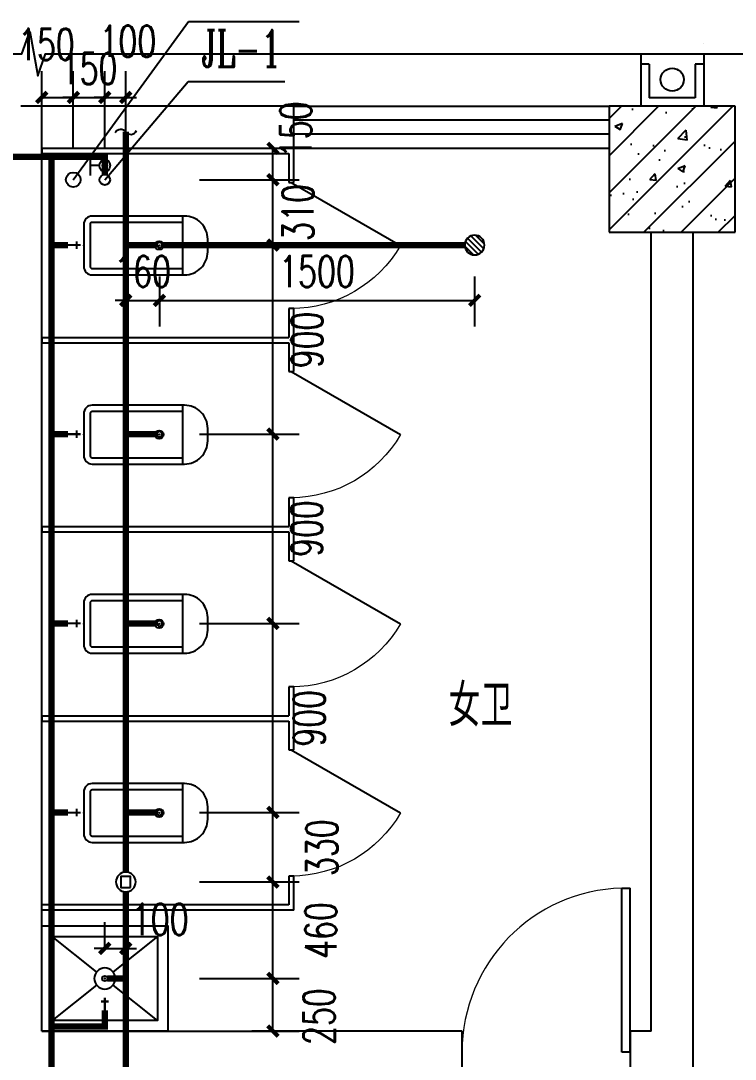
# Model space of a CAD drawing. Extents: x 888742 to 1277419, y 9079 to 622358.
# Drawn here: x 1091627 to 1095027, y 138716 to 143656 of the extents above; entities that cross this region are included whole.
import ezdxf

# ---------------------------------------------------------------- set-up
doc = ezdxf.new("R2010")
doc.units = 0
doc.header["$LTSCALE"] = 1000
doc.header["$MEASUREMENT"] = 0
doc.linetypes.add('DASH', pattern=[0.35, 0.25, -0.1])
for name, color, linetype in [('COLUMN', 2, 'Continuous'), ('DIM_污水', 3, 'Continuous'), ('DIM_给水', 3, 'Continuous'), ('EQUIP_地漏', 7, 'Continuous'), ('EQUIP_污水', 7, 'Continuous'), ('EQUIP_给水', 7, 'Continuous'), ('LATRINE', 6, 'Continuous'), ('LVTRY', 220, 'Continuous'), ('PIPE-污水', 2, 'DASH'), ('PIPE-给水', 3, 'Continuous'), ('PUB_HATCH', 252, 'Continuous'), ('PUB_TEXT', 7, 'Continuous'), ('RAIN', 220, 'Continuous'), ('TWT_DIM', 3, 'Continuous'), ('TWT_SYMB', 3, 'Continuous'), ('VALVE_给水', 7, 'Continuous'), ('VPIPE-污水', 2, 'DASH'), ('VPIPE-给水', 3, 'Continuous'), ('WALL', 2, 'Continuous'), ('WINDOW', 142, 'Continuous')]:
    doc.layers.add(name, color=color, linetype=linetype)
doc.styles.add('_TCH_DIM_T3', font='SIMPLEX', dxfattribs={"width": 0.705882, "bigfont": 'GBCBIG'})
doc.styles.add('_TWT_SERIAL', font='COMPLEX', dxfattribs={"width": 0.8, "height": 3.5, "bigfont": 'HZTXT'})
doc.styles.add('hztxt', font='zn02.shx', dxfattribs={"width": 0.8, "height": 400, "bigfont": 'zn01.shx'})
doc.dimstyles.new('_TWT_ARCH&&50', dxfattribs={"dimtxt": 148.75, "dimasz": 50, "dimexe": 125, "dimexo": 150, "dimgap": 63.125, "dimtad": 1, "dimdec": 0, "dimzin": 0, "dimdsep": 46, "dimtxsty": '_TCH_DIM_T3', "dimblk": 'ARCHTICK', "dimcen": 0.09, "dimclrt": 7, "dimazin": 2, "dimtfac": 1, "dimtdec": 0, "dimtix": 1, "dimtmove": 2, "dimatfit": 3, "dimfxl": 1, "dimtolj": 1, "dimtzin": 0, "dimarcsym": 0})

# ---------------------------------------------------------------- blocks, each defined once
blk = doc.blocks.new('_ArchTick')
at = {"color": 0, "linetype": 'ByBlock', "const_width": 0.4}
blk.add_lwpolyline([(-0.5, -0.5), (0.5, 0.5)], dxfattribs=at)
blk = doc.blocks.new('*D149')
at = {"layer": 'Defpoints', "color": 0, "transparency": 16777216}
for p in [(1092326.6, 143049.8), (1092826.6, 143049.8), (1092326.6, 142899.8)]:
    blk.add_point(p, dxfattribs=at)
at = {"layer": 'TWT_DIM', "color": 0, "lineweight": -2, "transparency": 16777216}
for p, q in [((1092476.6, 143049.8), (1092951.6, 143049.8)), ((1092826.6, 142899.8), (1092826.6, 143049.8)), ((1092476.6, 142899.8), (1092951.6, 142899.8))]:
    blk.add_line(p, q, dxfattribs=at)
at = {"layer": 'TWT_DIM', "color": 0, "lineweight": -2, "transparency": 16777216, "xscale": 50, "yscale": 50, "zscale": 50}
for p, rotation in [((1092826.6, 143049.8), 90), ((1092826.6, 142899.8), 270)]:
    blk.add_blockref('_ArchTick', p, dxfattribs=dict(at, rotation=rotation))
at = {"layer": 'TWT_DIM', "color": 7, "transparency": 16777216, "insert": (1092935.6, 143137.9), "char_height": 148.75, "attachment_point": 5, "rotation": 90, "style": '_TCH_DIM_T3'}
blk.add_mtext('\\A1;150', dxfattribs=at)
blk = doc.blocks.new('*D150')
at = {"layer": 'Defpoints', "color": 0, "transparency": 16777216}
for p in [(1092326.6, 142899.8), (1092826.6, 142899.8), (1092326.6, 142589.3)]:
    blk.add_point(p, dxfattribs=at)
at = {"layer": 'TWT_DIM', "color": 0, "lineweight": -2, "transparency": 16777216}
for p, q in [((1092476.6, 142899.8), (1092951.6, 142899.8)), ((1092826.6, 142589.3), (1092826.6, 142899.8)), ((1092476.6, 142589.3), (1092951.6, 142589.3))]:
    blk.add_line(p, q, dxfattribs=at)
at = {"layer": 'TWT_DIM', "color": 0, "lineweight": -2, "transparency": 16777216, "xscale": 50, "yscale": 50, "zscale": 50}
for p, rotation in [((1092826.6, 142899.8), 90), ((1092826.6, 142589.3), 270)]:
    blk.add_blockref('_ArchTick', p, dxfattribs=dict(at, rotation=rotation))
at = {"layer": 'TWT_DIM', "color": 7, "transparency": 16777216, "insert": (1092945.8, 142744), "char_height": 148.75, "attachment_point": 5, "rotation": 90, "style": '_TCH_DIM_T3'}
blk.add_mtext('\\A1;310', dxfattribs=at)
blk = doc.blocks.new('*D151')
at = {"layer": 'Defpoints', "color": 0, "transparency": 16777216}
for p in [(1092326.6, 142589.3), (1092826.6, 142589.3), (1092326.6, 141689.3)]:
    blk.add_point(p, dxfattribs=at)
at = {"layer": 'TWT_DIM', "color": 0, "lineweight": -2, "transparency": 16777216}
for p, q in [((1092476.6, 142589.3), (1092951.6, 142589.3)), ((1092826.6, 141689.3), (1092826.6, 142589.3)), ((1092476.6, 141689.3), (1092951.6, 141689.3))]:
    blk.add_line(p, q, dxfattribs=at)
at = {"layer": 'TWT_DIM', "color": 0, "lineweight": -2, "transparency": 16777216, "xscale": 50, "yscale": 50, "zscale": 50}
for p, rotation in [((1092826.6, 142589.3), 90), ((1092826.6, 141689.3), 270)]:
    blk.add_blockref('_ArchTick', p, dxfattribs=dict(at, rotation=rotation))
at = {"layer": 'TWT_DIM', "color": 7, "transparency": 16777216, "insert": (1092988.1, 142137.6), "char_height": 148.75, "attachment_point": 5, "rotation": 90, "style": '_TCH_DIM_T3'}
blk.add_mtext('\\A1;900', dxfattribs=at)
blk = doc.blocks.new('*D152')
at = {"layer": 'Defpoints', "color": 0, "transparency": 16777216}
for p in [(1092326.6, 141689.3), (1092826.6, 141689.3), (1092326.6, 140789.3)]:
    blk.add_point(p, dxfattribs=at)
at = {"layer": 'TWT_DIM', "color": 0, "lineweight": -2, "transparency": 16777216}
for p, q in [((1092476.6, 141689.3), (1092951.6, 141689.3)), ((1092826.6, 140789.3), (1092826.6, 141689.3)), ((1092476.6, 140789.3), (1092951.6, 140789.3))]:
    blk.add_line(p, q, dxfattribs=at)
at = {"layer": 'TWT_DIM', "color": 0, "lineweight": -2, "transparency": 16777216, "xscale": 50, "yscale": 50, "zscale": 50}
for p, rotation in [((1092826.6, 141689.3), 90), ((1092826.6, 140789.3), 270)]:
    blk.add_blockref('_ArchTick', p, dxfattribs=dict(at, rotation=rotation))
at = {"layer": 'TWT_DIM', "color": 7, "transparency": 16777216, "insert": (1092987.1, 141240.1), "char_height": 148.75, "attachment_point": 5, "rotation": 90, "style": '_TCH_DIM_T3'}
blk.add_mtext('\\A1;900', dxfattribs=at)
blk = doc.blocks.new('*D153')
at = {"layer": 'Defpoints', "color": 0, "transparency": 16777216}
for p in [(1092326.6, 140789.3), (1092826.6, 140789.3), (1092326.6, 139889.3)]:
    blk.add_point(p, dxfattribs=at)
at = {"layer": 'TWT_DIM', "color": 0, "lineweight": -2, "transparency": 16777216}
for p, q in [((1092476.6, 140789.3), (1092951.6, 140789.3)), ((1092826.6, 139889.3), (1092826.6, 140789.3)), ((1092476.6, 139889.3), (1092951.6, 139889.3))]:
    blk.add_line(p, q, dxfattribs=at)
at = {"layer": 'TWT_DIM', "color": 0, "lineweight": -2, "transparency": 16777216, "xscale": 50, "yscale": 50, "zscale": 50}
for p, rotation in [((1092826.6, 140789.3), 90), ((1092826.6, 139889.3), 270)]:
    blk.add_blockref('_ArchTick', p, dxfattribs=dict(at, rotation=rotation))
at = {"layer": 'TWT_DIM', "color": 7, "transparency": 16777216, "insert": (1092999.4, 140337.4), "char_height": 148.75, "attachment_point": 5, "rotation": 90, "style": '_TCH_DIM_T3'}
blk.add_mtext('\\A1;900', dxfattribs=at)
blk = doc.blocks.new('*D154')
at = {"layer": 'Defpoints', "color": 0, "transparency": 16777216}
for p in [(1092326.6, 139889.3), (1092826.6, 139889.3), (1092326.6, 139559)]:
    blk.add_point(p, dxfattribs=at)
at = {"layer": 'TWT_DIM', "color": 0, "lineweight": -2, "transparency": 16777216}
for p, q in [((1092476.6, 139889.3), (1092951.6, 139889.3)), ((1092826.6, 139559), (1092826.6, 139889.3)), ((1092476.6, 139559), (1092951.6, 139559))]:
    blk.add_line(p, q, dxfattribs=at)
at = {"layer": 'TWT_DIM', "color": 0, "lineweight": -2, "transparency": 16777216, "xscale": 50, "yscale": 50, "zscale": 50}
for p, rotation in [((1092826.6, 139889.3), 90), ((1092826.6, 139559), 270)]:
    blk.add_blockref('_ArchTick', p, dxfattribs=dict(at, rotation=rotation))
at = {"layer": 'TWT_DIM', "color": 7, "transparency": 16777216, "insert": (1093059.8, 139722.3), "char_height": 148.75, "attachment_point": 5, "rotation": 90, "style": '_TCH_DIM_T3'}
blk.add_mtext('\\A1;330', dxfattribs=at)
blk = doc.blocks.new('*D155')
at = {"layer": 'Defpoints', "color": 0, "transparency": 16777216}
for p in [(1092326.6, 139559), (1092826.6, 139559), (1092326.6, 139099.8)]:
    blk.add_point(p, dxfattribs=at)
at = {"layer": 'TWT_DIM', "color": 0, "lineweight": -2, "transparency": 16777216}
for p, q in [((1092476.6, 139559), (1092951.6, 139559)), ((1092826.6, 139099.8), (1092826.6, 139559)), ((1092476.6, 139099.8), (1092951.6, 139099.8))]:
    blk.add_line(p, q, dxfattribs=at)
at = {"layer": 'TWT_DIM', "color": 0, "lineweight": -2, "transparency": 16777216, "xscale": 50, "yscale": 50, "zscale": 50}
for p, rotation in [((1092826.6, 139559), 90), ((1092826.6, 139099.8), 270)]:
    blk.add_blockref('_ArchTick', p, dxfattribs=dict(at, rotation=rotation))
at = {"layer": 'TWT_DIM', "color": 7, "transparency": 16777216, "insert": (1093054.5, 139327.8), "char_height": 148.75, "attachment_point": 5, "rotation": 90, "style": '_TCH_DIM_T3'}
blk.add_mtext('\\A1;460', dxfattribs=at)
blk = doc.blocks.new('*D156')
at = {"layer": 'Defpoints', "color": 0, "transparency": 16777216}
for p in [(1092326.6, 139099.8), (1092826.6, 139099.8), (1092326.6, 138849.8)]:
    blk.add_point(p, dxfattribs=at)
at = {"layer": 'TWT_DIM', "color": 0, "lineweight": -2, "transparency": 16777216}
for p, q in [((1092476.6, 139099.8), (1092951.6, 139099.8)), ((1092826.6, 138849.8), (1092826.6, 139099.8)), ((1092476.6, 138849.8), (1092951.6, 138849.8))]:
    blk.add_line(p, q, dxfattribs=at)
at = {"layer": 'TWT_DIM', "color": 0, "lineweight": -2, "transparency": 16777216, "xscale": 50, "yscale": 50, "zscale": 50}
for p, rotation in [((1092826.6, 139099.8), 90), ((1092826.6, 138849.8), 270)]:
    blk.add_blockref('_ArchTick', p, dxfattribs=dict(at, rotation=rotation))
at = {"layer": 'TWT_DIM', "color": 7, "transparency": 16777216, "insert": (1093046.2, 138918.5), "char_height": 148.75, "attachment_point": 5, "rotation": 90, "style": '_TCH_DIM_T3'}
blk.add_mtext('\\A1;250', dxfattribs=at)
blk = doc.blocks.new('*D165')
at = {"layer": 'Defpoints', "color": 0, "transparency": 16777216}
for p in [(1092126.6, 139243.2), (1092026.6, 139099.8), (1092126.6, 139099.8)]:
    blk.add_point(p, dxfattribs=at)
at = {"layer": 'TWT_DIM', "color": 0, "lineweight": -2, "transparency": 16777216}
for p, q in [((1092026.6, 139249.8), (1092026.6, 139368.2)), ((1092126.6, 139249.8), (1092126.6, 139368.2)), ((1092026.6, 139243.2), (1091976.6, 139243.2)), ((1092026.6, 139243.2), (1092126.6, 139243.2)), ((1092126.6, 139243.2), (1092176.6, 139243.2))]:
    blk.add_line(p, q, dxfattribs=at)
at = {"layer": 'TWT_DIM', "color": 0, "lineweight": -2, "transparency": 16777216, "xscale": 50, "yscale": 50, "zscale": 50}
blk.add_blockref('_ArchTick', (1092026.6, 139243.2), dxfattribs=at)
at = {"layer": 'TWT_DIM', "color": 0, "lineweight": -2, "transparency": 16777216, "xscale": 50, "yscale": 50, "zscale": 50, "rotation": 180}
blk.add_blockref('_ArchTick', (1092126.6, 139243.2), dxfattribs=at)
at = {"layer": 'TWT_DIM', "color": 7, "transparency": 16777216, "insert": (1092290.5, 139380.7), "char_height": 148.75, "attachment_point": 5, "style": '_TCH_DIM_T3'}
blk.add_mtext('\\A1;100', dxfattribs=at)
blk = doc.blocks.new('*D184')
at = {"layer": 'Defpoints', "color": 0, "transparency": 16777216}
for p in [(1092286.2, 142589.3), (1093786.4, 142589.3), (1093786.4, 142326)]:
    blk.add_point(p, dxfattribs=at)
at = {"layer": 'TWT_DIM', "color": 0, "lineweight": -2, "transparency": 16777216}
for p, q in [((1092286.2, 142439.3), (1092286.2, 142201)), ((1093786.4, 142439.3), (1093786.4, 142201)), ((1092286.2, 142326), (1093786.4, 142326))]:
    blk.add_line(p, q, dxfattribs=at)
at = {"layer": 'TWT_DIM', "color": 0, "lineweight": -2, "transparency": 16777216, "xscale": 50, "yscale": 50, "zscale": 50, "rotation": 180}
blk.add_blockref('_ArchTick', (1092286.2, 142326), dxfattribs=at)
at = {"layer": 'TWT_DIM', "color": 0, "lineweight": -2, "transparency": 16777216, "xscale": 50, "yscale": 50, "zscale": 50}
blk.add_blockref('_ArchTick', (1093786.4, 142326), dxfattribs=at)
at = {"layer": 'TWT_DIM', "color": 7, "transparency": 16777216, "insert": (1093036.3, 142463.5), "char_height": 148.75, "attachment_point": 5, "style": '_TCH_DIM_T3'}
blk.add_mtext('\\A1;1500', dxfattribs=at)
blk = doc.blocks.new('*D185')
at = {"layer": 'Defpoints', "color": 0, "transparency": 16777216}
for p in [(1092126.6, 142589.3), (1092286.2, 142589.3), (1092286.2, 142326)]:
    blk.add_point(p, dxfattribs=at)
at = {"layer": 'TWT_DIM', "color": 0, "lineweight": -2, "transparency": 16777216}
for p, q in [((1092126.6, 142439.3), (1092126.6, 142201)), ((1092286.2, 142439.3), (1092286.2, 142201)), ((1092126.6, 142326), (1092076.6, 142326)), ((1092126.6, 142326), (1092286.2, 142326)), ((1092286.2, 142326), (1092336.2, 142326))]:
    blk.add_line(p, q, dxfattribs=at)
at = {"layer": 'TWT_DIM', "color": 0, "lineweight": -2, "transparency": 16777216, "xscale": 50, "yscale": 50, "zscale": 50}
blk.add_blockref('_ArchTick', (1092126.6, 142326), dxfattribs=at)
at = {"layer": 'TWT_DIM', "color": 0, "lineweight": -2, "transparency": 16777216, "xscale": 50, "yscale": 50, "zscale": 50, "rotation": 180}
blk.add_blockref('_ArchTick', (1092286.2, 142326), dxfattribs=at)
at = {"layer": 'TWT_DIM', "color": 7, "transparency": 16777216, "insert": (1092206.4, 142463.5), "char_height": 148.75, "attachment_point": 5, "style": '_TCH_DIM_T3'}
blk.add_mtext('\\A1;160', dxfattribs=at)
blk = doc.blocks.new('*D187')
at = {"layer": 'Defpoints', "color": 0, "transparency": 16777216}
for p in [(1092126.6, 143291.5), (1092026.6, 142899.8), (1092126.6, 142899.8)]:
    blk.add_point(p, dxfattribs=at)
at = {"layer": 'TWT_DIM', "color": 0, "lineweight": -2, "transparency": 16777216}
for p, q in [((1092026.6, 143049.8), (1092026.6, 143416.5)), ((1092126.6, 143049.8), (1092126.6, 143416.5)), ((1092026.6, 143291.5), (1091976.6, 143291.5)), ((1092026.6, 143291.5), (1092126.6, 143291.5)), ((1092126.6, 143291.5), (1092176.6, 143291.5))]:
    blk.add_line(p, q, dxfattribs=at)
at = {"layer": 'TWT_DIM', "color": 0, "lineweight": -2, "transparency": 16777216, "xscale": 50, "yscale": 50, "zscale": 50}
blk.add_blockref('_ArchTick', (1092026.6, 143291.5), dxfattribs=at)
at = {"layer": 'TWT_DIM', "color": 0, "lineweight": -2, "transparency": 16777216, "xscale": 50, "yscale": 50, "zscale": 50, "rotation": 180}
blk.add_blockref('_ArchTick', (1092126.6, 143291.5), dxfattribs=at)
at = {"layer": 'TWT_DIM', "color": 7, "transparency": 16777216, "insert": (1092136, 143558.7), "char_height": 148.75, "attachment_point": 5, "style": '_TCH_DIM_T3'}
blk.add_mtext('\\A1;100', dxfattribs=at)
blk = doc.blocks.new('*D188')
at = {"layer": 'Defpoints', "color": 0, "transparency": 16777216}
for p in [(1092026.6, 143291.5), (1091876.6, 142899.8), (1092026.6, 142899.8)]:
    blk.add_point(p, dxfattribs=at)
at = {"layer": 'TWT_DIM', "color": 0, "lineweight": -2, "transparency": 16777216}
for p, q in [((1091876.6, 143049.8), (1091876.6, 143416.5)), ((1092026.6, 143049.8), (1092026.6, 143416.5)), ((1091876.6, 143291.5), (1091826.6, 143291.5)), ((1091876.6, 143291.5), (1092026.6, 143291.5)), ((1092026.6, 143291.5), (1092076.6, 143291.5))]:
    blk.add_line(p, q, dxfattribs=at)
at = {"layer": 'TWT_DIM', "color": 0, "lineweight": -2, "transparency": 16777216, "xscale": 50, "yscale": 50, "zscale": 50}
blk.add_blockref('_ArchTick', (1091876.6, 143291.5), dxfattribs=at)
at = {"layer": 'TWT_DIM', "color": 0, "lineweight": -2, "transparency": 16777216, "xscale": 50, "yscale": 50, "zscale": 50, "rotation": 180}
blk.add_blockref('_ArchTick', (1092026.6, 143291.5), dxfattribs=at)
at = {"layer": 'TWT_DIM', "color": 7, "transparency": 16777216, "insert": (1091951.6, 143429), "char_height": 148.75, "attachment_point": 5, "style": '_TCH_DIM_T3'}
blk.add_mtext('\\A1;150', dxfattribs=at)
blk = doc.blocks.new('*D189')
at = {"layer": 'Defpoints', "color": 0, "transparency": 16777216}
for p in [(1091876.6, 143291.5), (1091726.6, 142899.8), (1091876.6, 142899.8)]:
    blk.add_point(p, dxfattribs=at)
at = {"layer": 'TWT_DIM', "color": 0, "lineweight": -2, "transparency": 16777216}
for p, q in [((1091726.6, 143049.8), (1091726.6, 143416.5)), ((1091876.6, 143049.8), (1091876.6, 143416.5)), ((1091726.6, 143291.5), (1091876.6, 143291.5))]:
    blk.add_line(p, q, dxfattribs=at)
at = {"layer": 'TWT_DIM', "color": 0, "lineweight": -2, "transparency": 16777216, "xscale": 50, "yscale": 50, "zscale": 50, "rotation": 180}
blk.add_blockref('_ArchTick', (1091726.6, 143291.5), dxfattribs=at)
at = {"layer": 'TWT_DIM', "color": 0, "lineweight": -2, "transparency": 16777216, "xscale": 50, "yscale": 50, "zscale": 50}
blk.add_blockref('_ArchTick', (1091876.6, 143291.5), dxfattribs=at)
at = {"layer": 'TWT_DIM', "color": 7, "transparency": 16777216, "insert": (1091748.6, 143543.7), "char_height": 148.75, "attachment_point": 5, "style": '_TCH_DIM_T3'}
blk.add_mtext('\\A1;150', dxfattribs=at)
blk = doc.blocks.new('$lvtry$00000201')
at = {"color": 0}
for p, q in [((99.8, -30, 0), (-99.8, -30, 0)), ((109.8, -469.7, 0), (109.8, -40, 0)), ((139.8, -469.7, 0), (-139.8, -469.7, 0))]:
    blk.add_line(p, q, dxfattribs=at)
at = {"color": 0, "elevation": 0}
blk.add_lwpolyline([(139.8, -40, 0.414214), (99.8, 0), (-99.8, 0, 0.414214), (-139.8, -40), (-139.8, -479.7, 0.414214), (-29.8, -589.7), (29.8, -589.7, 0.414214), (139.8, -479.7)], format="xyb", close=True, dxfattribs=at)
blk.add_lwpolyline([(-109.8, -40), (-109.8, -469.7)], dxfattribs=at)
at = {"color": 0}
blk.add_circle((0, -358.6, 0), 20, dxfattribs=at)
for centre, start, end in [((-99.8, -40, 0), 90, 180), ((99.8, -40, 0), 0, 90)]:
    blk.add_arc(centre, 10, start, end, dxfattribs=at)
for p in [(0, 0, 0), (0, -358.6, 0)]:
    blk.add_point(p, dxfattribs=at)
blk = doc.blocks.new('$TCHSYS$APDOOR2D')
blk.add_line((0.5, 0), (0, 0.866))
at = {"lineweight": 13}
blk.add_arc((0.5, 0), 1, 120, 180, dxfattribs=at)
blk = doc.blocks.new('$DorLib2D$00000001')
for p, q in [((0.45, 0.975), (0.5, 0.975)), ((0.45, 0), (0.45, 0.975)), ((0.5, 0), (0.5, 0.975)), ((0.5, 0), (0.45, 0))]:
    blk.add_line(p, q)
at = {"lineweight": 13}
blk.add_arc((0.475, 0), 0.975, 91.46928, 180, dxfattribs=at)
blk = doc.blocks.new('$lvtry$00000191')
at = {"color": 0}
for p, q in [((-250, -50, 0), (-39, -218.8, 0)), ((39, -218.8, 0), (250, -50, 0)), ((-250, -450, 0), (-39, -281.2, 0)), ((39, -281.2, 0), (250, -450, 0))]:
    blk.add_line(p, q, dxfattribs=at)
at = {"color": 0, "elevation": 0}
for points in [[(300, -500), (300, 0), (-300, 0), (-300, -500)], [(250, -450), (250, -50), (-250, -50), (-250, -450)]]:
    blk.add_lwpolyline(points, close=True, dxfattribs=at)
at = {"color": 0}
blk.add_circle((0, -250, 0), 50, dxfattribs=at)
for p in [(0, -50, 0), (0, -250, 0)]:
    blk.add_point(p, dxfattribs=at)
blk = doc.blocks.new('$WINLIB2D$00000001')
at = {"color": 0}
for points in [[(-0.5, 0.5), (-0.5, -0.5)], [(-0.5, 0.5), (0.5, 0.5)], [(0.5, -0.5), (0.5, 0.5)], [(0.5, 0.1667), (-0.5, 0.1667)], [(0.5, -0.1667), (-0.5, -0.1667)], [(-0.5, -0.5), (0.5, -0.5)]]:
    blk.add_lwpolyline(points, dxfattribs=at)
blk = doc.blocks.new('$TwtSys$00000147')
blk.add_circle((0, 0, 0), 1)
blk = doc.blocks.new('$TwtSys$00000141')
for p, q in [((-94.2, 7.7), (-10.1, 91.8)), ((-94.2, 7.7), (-10.1, 91.8)), ((-87.2, -35.1), (35.1, 87.2)), ((-87.2, -35.1), (35.1, 87.2)), ((-66.5, -66.5), (66.5, 66.5)), ((-66.5, -66.5), (66.5, 66.5)), ((-32.4, -87.1), (87.6, 32.9)), ((-32.4, -87.1), (87.6, 32.9)), ((11.4, -92.3), (92.3, -11.4)), ((11.4, -92.3), (92.3, -11.4))]:
    blk.add_line(p, q)
blk.add_circle((0, 0), 94)
blk.add_circle((0, 0), 94)
blk = doc.blocks.new('$TwtSys$00000136')
at = {"elevation": 0}
blk.add_lwpolyline([(-51.3, 45.2), (50.9, 45.2), (50.9, -49.1), (-51.3, -49.1)], close=True, dxfattribs=at)
blk.add_circle((0, 0, 0), 93.8)
blk = doc.blocks.new('$TwtSys$00000320')
at = {"const_width": 20}
for points in [[(0, 0), (0, -120.7)], [(-36.8, -83), (36.8, -83)]]:
    blk.add_lwpolyline(points, dxfattribs=at)
blk = doc.blocks.new('$VALVE$00000497')
for p, q in [((77.8, 138.2), (-77.8, 138.2)), ((0, 50), (0, 138.2))]:
    blk.add_line(p, q)
at = {"const_width": 49.6}
blk.add_lwpolyline([(24.8, 0, 1), (-24.8, 0, 1)], format="xyb", close=True, dxfattribs=at)
blk.add_circle((0, 0), 50)
blk = doc.blocks.new('$TwtSys$00000132')
at = {"elevation": 0}
blk.add_lwpolyline([(6.9, -100.6, -0.575183), (0.2, 0, 0.604745), (-10.9, 100.6, 16.924828)], format="xyb", dxfattribs=at)

msp = doc.modelspace()

# ---------------------------------------------------------------- hatches: boundary and pattern name
at = {"layer": 'PIPE-给水', "linetype": 'Continuous'}
for points in [[(1092026.6, 143009.2), (1092041.6, 143009.2), (1092041.6, 143024.2)], [(1092026.6, 143009.2), (1092026.6, 143024.2), (1092041.6, 143024.2)], [(1092026.6, 138871.2), (1092026.6, 138856.2), (1092041.6, 138856.2)], [(1092026.6, 138871.2), (1092041.6, 138871.2), (1092041.6, 138856.2)]]:
    msp.add_hatch(color=256, dxfattribs=at).paths.add_polyline_path(points)
at = {"layer": 'PUB_HATCH'}
h = msp.add_hatch(dxfattribs=at)
h.set_pattern_fill('钢筋混凝土', color=256, scale=50, style=0)
h.set_pattern_definition([(45, (0, 0), (-88.388348, 88.388348), []), (50, (0, 0), (358.63009, -31.37607), [37.5, -412.5]), (355, (0, 0), (-69.37567, 376.09607), [30, -330]), (100.4514, (29.9, -2.6), (289.25469, 344.71977), [31.8701, -350.57106]), (46.1842, (0, 100), (533.62052, -82.7595), [56.25, -618.75]), (96.6356, (44.47, 93.1), (467.33135, 487.05894), [47.80514, -525.8565]), (351.1842, (0, 100), (467.33097, 487.0593), [45, -495]), (21, (50, 75), (298.453526, -201.309445), [37.5, -412.5]), (326, (50, 75), (121.65767, 362.57502), [30, -330]), (71.4514, (74.87, 58.22), (420.11131, 161.26525), [31.8701, -350.57106]), (37.5, (0, 0), (6.079928, 166.446927), [0, -326, 0, -335, 0, -331.25]), (7.5, (0, 0), (131.53477, 197.205856), [0, -191, 0, -318.5, 0, -126.25]), (327.5, (-111.5, 0), (266.911218, -11.277436), [0, -125, 0, -390, 0, -517.5]), (317.5, (-161.5, 0), (291.593085, 50.05249), [0, -162.5, 0, -259, 0, -367.5])])
h.paths.add_polyline_path([(1094426.6, 142649.8), (1095026.6, 142649.8), (1095026.6, 143249.8), (1094426.6, 143249.8)])

# ---------------------------------------------------------------- linework, layer by layer
at = {"layer": 'COLUMN'}
for p, q in [((1095026.6, 143249.8), (1094426.6, 143249.8)), ((1094426.6, 143249.8), (1094426.6, 142649.8)), ((1095026.6, 142649.8), (1095026.6, 143249.8)), ((1094426.6, 142649.8), (1095026.6, 142649.8))]:
    msp.add_line(p, q, dxfattribs=at)
at = {"layer": 'DIM_污水'}
for p, q in [((1091876.6, 142899.8), (1092424.1, 143652.4)), ((1092424.1, 143652.4), (1092951.7, 143652.4))]:
    msp.add_line(p, q, dxfattribs=at)
at = {"layer": 'DIM_给水'}
for p, q in [((1092026.6, 142899.8), (1092423, 143366.8)), ((1092423, 143366.8), (1092884, 143366.8))]:
    msp.add_line(p, q, dxfattribs=at)
at = {"layer": 'LATRINE'}
for p, q in [((1091726.6, 143049.8), (1092926.6, 143049.8)), ((1091726.6, 143049.8), (1091726.6, 143024.8)), ((1092926.6, 142887.3), (1092926.6, 143049.8)), ((1091726.6, 143024.8), (1092901.6, 143024.8)), ((1092901.6, 143024.8), (1092901.6, 142887.3)), ((1092901.6, 142887.3), (1092926.6, 142887.3)), ((1092926.6, 142287.3), (1092901.6, 142287.3)), ((1092901.6, 142287.3), (1092901.6, 142149.8)), ((1092926.6, 142137.3), (1092926.6, 142287.3)), ((1091726.6, 142149.8), (1092901.6, 142149.8)), ((1091726.6, 142149.8), (1091726.6, 142124.8)), ((1091726.6, 142124.8), (1092901.6, 142124.8)), ((1092901.6, 142124.8), (1092901.6, 141987.3)), ((1092926.6, 141987.3), (1092926.6, 142137.3)), ((1092901.6, 141987.3), (1092926.6, 141987.3)), ((1092926.6, 141387.3), (1092901.6, 141387.3)), ((1092901.6, 141387.3), (1092901.6, 141249.8)), ((1092926.6, 141237.3), (1092926.6, 141387.3)), ((1091726.6, 141249.8), (1092901.6, 141249.8)), ((1091726.6, 141249.8), (1091726.6, 141224.8)), ((1091726.6, 141224.8), (1092901.6, 141224.8)), ((1092901.6, 141224.8), (1092901.6, 141087.3)), ((1092926.6, 141087.3), (1092926.6, 141237.3)), ((1092901.6, 141087.3), (1092926.6, 141087.3)), ((1092926.6, 140487.3), (1092901.6, 140487.3)), ((1092901.6, 140487.3), (1092901.6, 140349.8)), ((1092926.6, 140337.3), (1092926.6, 140487.3)), ((1091726.6, 140349.8), (1092901.6, 140349.8)), ((1091726.6, 140349.8), (1091726.6, 140324.8)), ((1091726.6, 140324.8), (1092901.6, 140324.8)), ((1092901.6, 140324.8), (1092901.6, 140187.3)), ((1092926.6, 140187.3), (1092926.6, 140337.3)), ((1092901.6, 140187.3), (1092926.6, 140187.3)), ((1092926.6, 139587.3), (1092901.6, 139587.3)), ((1092901.6, 139587.3), (1092901.6, 139449.8)), ((1092926.6, 139424.8), (1092926.6, 139587.3)), ((1092901.6, 139449.8), (1091726.6, 139449.8)), ((1091726.6, 139424.8), (1091726.6, 139449.8)), ((1092926.6, 139424.8), (1091726.6, 139424.8))]:
    msp.add_line(p, q, dxfattribs=at)
at = {"layer": 'PIPE-污水', "linetype": 'DASH', "ltscale": 0.5, "const_width": 30}
for points in [[(1092126.6, 143128.4), (1092126.6, 142589.3)], [(1092273.7, 142589.3), (1092126.6, 142589.3)], [(1092126.6, 142589.3), (1092126.6, 141689.3)], [(1092298.7, 142589.3), (1093739.4, 142589.3)], [(1092273.7, 141689.3), (1092126.6, 141689.3)], [(1092126.6, 141689.3), (1092126.6, 140789.3)], [(1092273.7, 140789.3), (1092126.6, 140789.3)], [(1092126.6, 140789.3), (1092126.6, 139889.3)], [(1092273.7, 139889.3), (1092126.6, 139889.3)], [(1092126.6, 139889.3), (1092126.6, 139605.9)], [(1092126.6, 139512.1), (1092126.6, 139099.8)], [(1092126.6, 139099.8), (1092039.1, 139099.8)], [(1092126.6, 139099.8), (1092126.6, 138199.7)]]:
    msp.add_lwpolyline(points, dxfattribs=at)
at = {"layer": 'PIPE-给水', "linetype": 'Continuous', "ltscale": 0.5, "const_width": 30}
for points in [[(1091773, 143009.2), (1091480.2, 143009.2)], [(1092026.6, 143009.2), (1091773, 143009.2)], [(1091773, 142589.3), (1091773, 143009.2)], [(1092026.6, 142924.8), (1092026.6, 143009.2)], [(1091850.7, 142589.3), (1091773, 142589.3)], [(1091773, 141689.3), (1091773, 142589.3)], [(1091850.7, 141689.3), (1091773, 141689.3)], [(1091773, 140789.3), (1091773, 141689.3)], [(1091850.7, 140789.3), (1091773, 140789.3)], [(1091773, 139889.3), (1091773, 140789.3)], [(1091850.7, 139889.3), (1091773, 139889.3)], [(1091773, 138871.2), (1091773, 139889.3)], [(1092026.6, 138948.9), (1092026.6, 138871.2)], [(1091773, 138617.3), (1091773, 138871.2)], [(1091773, 138871.2), (1092026.6, 138871.2)]]:
    msp.add_lwpolyline(points, dxfattribs=at)
at = {"layer": 'RAIN'}
for p, q in [((1094876.6, 143549.8, 0), (1094876.6, 143549.8, 0)), ((1094576.6, 143499.5, 0), (1094576.6, 143249.8, 0)), ((1094876.6, 143499.5, 0), (1094876.6, 143249.8, 0)), ((1094616.6, 143449.8, 0), (1094576.6, 143449.8, 0)), ((1094616.6, 143449.8, 0), (1094616.6, 143289.8, 0)), ((1094836.6, 143449.8, 0), (1094836.6, 143289.8, 0)), ((1094876.6, 143449.8, 0), (1094836.6, 143449.8, 0)), ((1094836.6, 143289.8, 0), (1094616.6, 143289.8, 0))]:
    msp.add_line(p, q, dxfattribs=at)
msp.add_circle((1094726.6, 143376.1, 0), 55, dxfattribs=at)
at = {"layer": 'TWT_SYMB'}
msp.add_lwpolyline([(1087816, 143499.5), (1091631.8, 143499.5), (1091670.1, 143604.5), (1091707.1, 143394.5), (1091744.3, 143499.5), (1095560.2, 143499.5)], dxfattribs=at)
at = {"layer": 'VPIPE-污水', "linetype": 'Continuous'}
msp.add_circle((1091876.6, 142899.8), 35, dxfattribs=at)
at = {"layer": 'VPIPE-给水', "linetype": 'Continuous'}
msp.add_circle((1092026.6, 142899.8), 25, dxfattribs=at)
at = {"layer": 'WALL'}
for p, q in [((1092926.6, 143249.8), (1091626.6, 143249.8)), ((1092926.6, 143049.8), (1092926.6, 143249.8)), ((1091726.6, 138849.8), (1091726.6, 143049.8)), ((1091726.6, 143049.8), (1092926.6, 143049.8)), ((1094626.6, 138849.8), (1094626.6, 142649.8)), ((1094826.6, 138749.8), (1094826.6, 142649.8)), ((1091726.6, 138849.8), (1092726.6, 138849.8)), ((1093726.9, 138849.8), (1092726.6, 138849.8)), ((1093726.9, 138649.8), (1093726.9, 138849.8)), ((1094626.6, 138849.8), (1094526.9, 138849.8)), ((1094526.9, 138849.8), (1094526.9, 138649.8)), ((1094826.6, 136849.8), (1094826.6, 138749.8))]:
    msp.add_line(p, q, dxfattribs=at)

# ---------------------------------------------------------------- block references
at = {"layer": 'EQUIP_地漏', "xscale": 0.5, "yscale": -0.5, "zscale": 0.5, "rotation": 180}
msp.add_blockref('$TwtSys$00000141', (1093786.4, 142589.3), dxfattribs=at)
at = {"layer": 'EQUIP_污水', "xscale": 0.5, "zscale": 0.5}
for name, p, yscale, rotation in [('$TwtSys$00000132', (1092126.6, 143128.4), 0.5, 270.0000000000247), ('$TwtSys$00000136', (1092126.6, 139559), -0.5, 90)]:
    msp.add_blockref(name, p, dxfattribs=dict(at, yscale=yscale, rotation=rotation))
at = {"layer": 'EQUIP_污水', "xscale": 12.5, "zscale": 12.5}
for p, yscale in [((1092286.2, 142589.3), -12.5), ((1092286.2, 141689.3), -12.5), ((1092286.2, 140789.3), -12.5), ((1092286.2, 139889.3), -12.5), ((1092026.6, 139099.8), 12.5)]:
    msp.add_blockref('$TwtSys$00000147', p, dxfattribs=dict(at, yscale=yscale))
at = {"layer": 'EQUIP_给水', "xscale": 0.5, "yscale": 0.5, "zscale": 0.5}
for p, rotation in [((1091850.7, 142589.3), 90), ((1091850.7, 141689.3), 90), ((1091850.7, 140789.3), 90), ((1091850.7, 139889.3), 90), ((1092026.6, 138948.9), 180)]:
    msp.add_blockref('$TwtSys$00000320', p, dxfattribs=dict(at, rotation=rotation))
at = {"layer": 'LATRINE', "xscale": -600, "yscale": 600, "zscale": 25}
for p, rotation in [((1092914.1, 142587.3), 269.9999999901669), ((1092914.1, 141687.3), 269.9999999730676), ((1092914.1, 140787.3), 269.9999999730676), ((1092914.1, 139887.3), 269.9999999730824)]:
    msp.add_blockref('$TCHSYS$APDOOR2D', p, dxfattribs=dict(at, rotation=rotation))
at = {"layer": 'LVTRY', "rotation": 89.99999997307346}
for p in [(1091926.6, 142587.3), (1091926.6, 141687.3), (1091926.6, 140787.3), (1091926.6, 139887.3)]:
    msp.add_blockref('$lvtry$00000201', p, dxfattribs=at)
at = {"layer": 'LVTRY', "yscale": -1, "rotation": 180.0000000342177}
msp.add_blockref('$lvtry$00000191', (1092026.6, 139349.8, 0), dxfattribs=at)
at = {"layer": 'VALVE_给水', "xscale": 0.6, "yscale": 0.5, "zscale": 0.6, "rotation": 90.00000002803593}
msp.add_blockref('$VALVE$00000497', (1092026.6, 142967.1), dxfattribs=at)
at = {"layer": 'WINDOW'}
for name, p, xscale, yscale, zscale, rotation in [('$WINLIB2D$00000001', (1093676.6, 143149.8), 1500, -200, 1500, 2.786921209328605e-08), ('$DorLib2D$00000001', (1094126.9, 138749.8), 800, 800, 800, 359.9999999611933)]:
    msp.add_blockref(name, p, dxfattribs=dict(at, xscale=xscale, yscale=yscale, zscale=zscale, rotation=rotation))

# ---------------------------------------------------------------- texts
at = {"layer": 'DIM_给水', "color": 7, "style": '_TWT_SERIAL', "width": 0.64}
msp.add_text('JL-1', height=175, dxfattribs=at).set_placement((1092486.3, 143436.8))
at = {"layer": 'PUB_TEXT', "style": 'hztxt', "width": 0.8}
msp.add_text('女卫', height=200, dxfattribs=at).set_placement((1093662.5, 140298.6))

# ---------------------------------------------------------------- dimensions: what is measured, and where the dimension line sits
at = {"layer": 'TWT_DIM'}
for base, p1, p2, angle, picture, middle in [((1091876.6, 143291.5), (1091726.6, 142899.8), (1091876.6, 142899.8), 360, '*D189', (1091748.6, 143543.7)), ((1092126.6, 143291.5), (1092026.6, 142899.8), (1092126.6, 142899.8), 360, '*D187', (1092136, 143558.7)), ((1092826.6, 143049.8), (1092326.6, 142899.8), (1092326.6, 143049.8), 90, '*D149', (1092935.6, 143137.9)), ((1092826.616059, 142899.800181), (1092326.616055, 142589.300183), (1092326.616055, 142899.800181), 90, '*D150', (1092945.767299, 142744.010822)), ((1092826.6, 142589.3), (1092326.6, 141689.3), (1092326.6, 142589.3), 90, '*D151', (1092988.1, 142137.6)), ((1092826.6, 141689.3), (1092326.6, 140789.3), (1092326.6, 141689.3), 90, '*D152', (1092987.1, 141240.1)), ((1092826.6, 140789.3), (1092326.6, 139889.3), (1092326.6, 140789.3), 90, '*D153', (1092999.4, 140337.4)), ((1092826.6, 139889.3), (1092326.6, 139559), (1092326.6, 139889.3), 90, '*D154', (1093059.8, 139722.3)), ((1092126.6, 139243.2), (1092026.6, 139099.8), (1092126.6, 139099.8), 0, '*D165', (1092290.5, 139380.7)), ((1092826.6, 139099.8), (1092326.6, 138849.8), (1092326.6, 139099.8), 90, '*D156', (1093046.2, 138918.5))]:
    dim = msp.add_linear_dim(base=base, p1=p1, p2=p2, angle=angle, dimstyle='_TWT_ARCH&&50', dxfattribs=at)
    dim.commit()
    dim.dimension.update_dxf_attribs({"geometry": picture, "text_midpoint": middle, "dimtype": 129})
for p1, p2, distance, picture, middle in [((1091876.6, 142899.8), (1092026.6, 142899.8), 391.7, '*D188', (1091951.6, 143429)), ((1092126.6, 142589.3), (1092286.2, 142589.3), -263.3, '*D185', (1092206.4, 142463.5)), ((1092286.2, 142589.3), (1093786.4, 142589.3), -263.3, '*D184', (1093036.3, 142463.5))]:
    dim = msp.add_aligned_dim(p1=p1, p2=p2, distance=distance, dimstyle='_TWT_ARCH&&50', dxfattribs=at)
    dim.commit()
    dim.dimension.update_dxf_attribs({"geometry": picture, "text_midpoint": middle})
dim = msp.add_linear_dim(base=(1092826.6, 139559), p1=(1092326.6, 139099.8), p2=(1092326.6, 139559), angle=90, text='460', dimstyle='_TWT_ARCH&&50', dxfattribs=at)
dim.commit()
dim.dimension.update_dxf_attribs({"geometry": '*D155', "text_midpoint": (1093054.5, 139327.8), "dimtype": 129})

doc.saveas('drawing.dxf')
